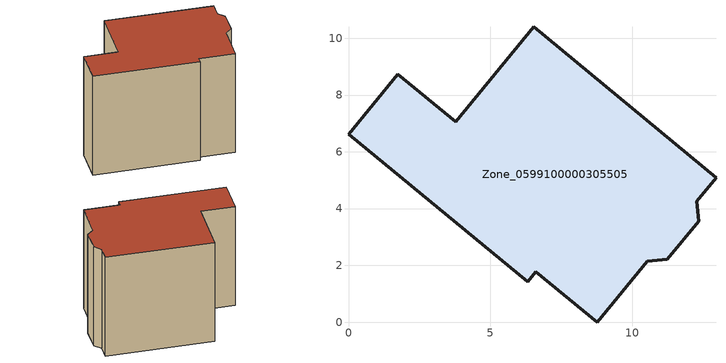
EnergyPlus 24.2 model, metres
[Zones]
Zone_0599100000305505
 floor ground (C_G): 8.76,0 6.6,1.77 6.32,1.43 0,6.62 1.74,8.74 3.78,7.06 6.53,10.4 12.95,5.09 12.27,4.26 12.33,3.56 11.23,2.22 10.53,2.15 z0
 wall outside (C_F): 6.6,1.77 8.76,0 10.53,2.15 11.23,2.22 12.33,3.56 12.27,4.26 12.95,5.09 6.53,10.4 3.78,7.06 1.74,8.74 0,6.62 6.32,1.43 6.6,1.77 z0:8.72
 roof outside (C_R): 0,6.62 6.32,1.43 6.6,1.77 8.76,0 10.53,2.15 11.23,2.22 12.33,3.56 12.27,4.26 12.95,5.09 6.53,10.4 3.78,7.06 1.74,8.74 z8.72
[BUILDING]
Pand.0599100000305505: North Axis=0; Terrain=City; Loads Convergence Tolerance Value=0.04; Temperature Convergence Tolerance Value=0.4; Solar Distribution=FullExterior; Maximum Number of Warmup Days=25; Minimum Number of Warmup Days=1
[Site:Location]
Rotterdam.The.Hague.AP_ZH_NLD Design_Conditions: Latitude=51.96; Longitude=4.45; Time Zone=1; Elevation=-4.5
[SITE:GROUNDTEMPERATURE:BUILDINGSURFACE]
18, 18, 18, 18, 18, 18, 18, 18, 18, 18, 18, 18
[MATERIAL] Thermal Absorptance=0.9; Solar Absorptance=0.7; Visible Absorptance=0.7
Name | Roughness | Thickness | Conductivity | Density | Specific Heat
G.TC.1946 | MediumSmooth | 0.15 | 1 | 540 | 1210
F.TC.1946 | Rough | 0.3 | 0.857143 | 1920 | 840
R.TC.1946 | MediumRough | 0.2 | 0.909091 | 1500 | 1000
[CONSTRUCTION]
C_G: G.TC.1946
C_F: F.TC.1946
C_R: R.TC.1946
[ZONE]
Zone_0599100000305505: Type=1; Multiplier=1; Ceiling Height=Autocalculate; Volume=Autocalculate; Floor Area=autocalculate; Part of Total Floor Area=Yes
[ZONEINFILTRATION:DESIGNFLOWRATE]
Infil_Zone_0599100000305505: Zone or ZoneList or Space or SpaceList=Zone_0599100000305505; Schedule=AlwaysOn; Design Flow Rate Calculation Method=Flow/Area; Flow Rate per Floor Area=0.003; Constant Term Coefficient=1; Temperature Term Coefficient=0; Velocity Term Coefficient=0; Velocity Squared Term Coefficient=0
[HVACTEMPLATE:ZONE:IDEALLOADSAIRSYSTEM]
Zone_0599100000305505: Maximum Heating Supply Air Temperature=50; Minimum Cooling Supply Air Temperature=13; Maximum Heating Supply Air Humidity Ratio=0.0156; Minimum Cooling Supply Air Humidity Ratio=0.0077; Heating Limit=NoLimit; Cooling Limit=NoLimit; Dehumidification Control Type=ConstantSensibleHeatRatio; Cooling Sensible Heat Ratio=0.7; Dehumidification Setpoint=60; Humidification Control Type=None; Humidification Setpoint=30; Outdoor Air Method=None; Outdoor Air Flow Rate per Person=0.00944; Outdoor Air Flow Rate per Zone Floor Area=0; Outdoor Air Flow Rate per Zone=0; Demand Controlled Ventilation Type=None; Outdoor Air Economizer Type=NoEconomizer; Heat Recovery Type=None; Sensible Heat Recovery Effectiveness=0.7; Latent Heat Recovery Effectiveness=0.65
[ZONECONTROL:THERMOSTAT]
ThermostatControl_Zone_0599100000305505: Zone or ZoneList=Zone_0599100000305505; Control Type Schedule=DualSetpointControlType; Control 1=Thermostat_Zone_0599100000305505; Temperature Difference Between Cutout And Setpoint=0
[THERMOSTATSETPOINT:DUALSETPOINT]
Thermostat_Zone_0599100000305505: Heating Setpoint Temperature Schedule=HeatingSetpoint_Zone_0599100000305505; Cooling Setpoint Temperature Schedule=CoolingSetpoint_Zone_0599100000305505
[SCHEDULE:COMPACT]
HeatingSetpoint_Zone_0599100000305505: Through: 12/31, For: AllDays, Until: 24:00, 21
CoolingSetpoint_Zone_0599100000305505: Through: 12/31, For: AllDays, Until: 24:00, 24
DualSetpointControlType: Through: 12/31, For: AllDays, Until: 24:00, 4
AlwaysOn: Through: 12/31, For: AllDays, Until: 24:00, 1
